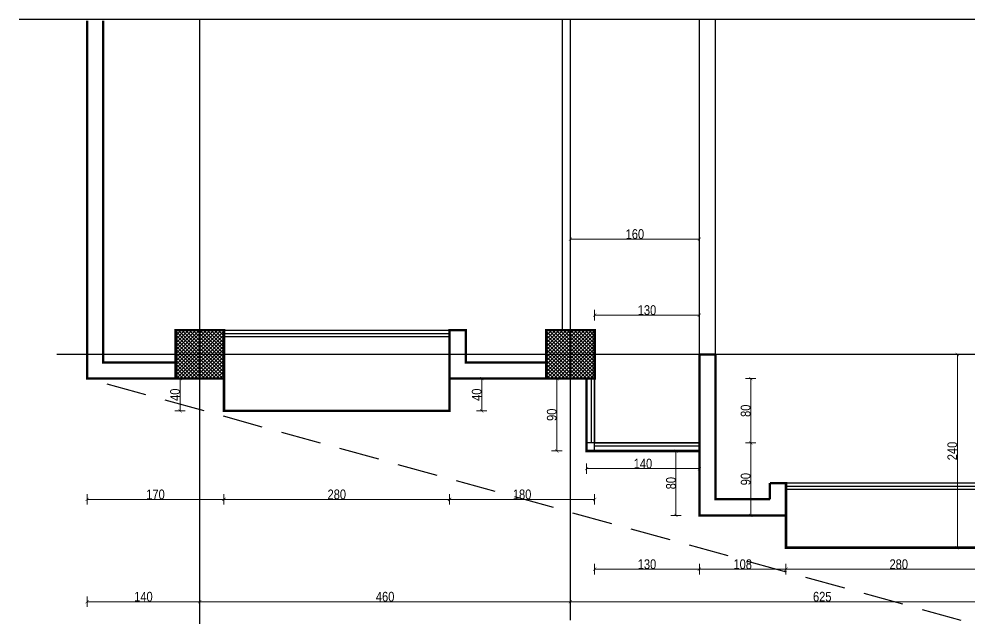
# Model space of a CAD drawing. Extents: x 250879 to 348495, y -51522 to -9360.
# Drawn here: x 272796 to 273975, y -34284 to -33534 of the extents above; entities that cross this region are included whole.
import ezdxf

# ---------------------------------------------------------------- set-up
doc = ezdxf.new("R2010")
doc.units = 0
doc.linetypes.add('Dashed', pattern=[0.75, 0.5, -0.25])
doc.layers.get('DEFPOINTS').update_dxf_attribs({"color": 9, "linetype": 'CONTINUOUS'})
for name, color, linetype in [('AXIS', 1, 'CONTINUOUS'), ('CURTAIN', 150, 'CONTINUOUS'), ('WALL', 7, 'CONTINUOUS')]:
    doc.layers.add(name, color=color, linetype=linetype)
doc.layers.add('dimention', color=151, linetype='CONTINUOUS', lineweight=13)
doc.styles.add('yon', font='ARIALN.TTF')
doc.dimstyles.new('CM', dxfattribs={"dimscale": 0, "dimtxt": 12, "dimasz": 0.4, "dimexe": 50, "dimexo": 1000, "dimgap": 0.03, "dimtad": 1, "dimdec": 0, "dimzin": 0, "dimdsep": 46, "dimtxsty": 'yon', "dimblk": 'Ar thick3', "dimcen": 3, "dimdle": 8, "dimse1": 1, "dimse2": 1, "dimclrd": 8, "dimclre": 8, "dimclrt": 30, "dimadec": 0, "dimazin": 0, "dimtfac": 1, "dimtdec": 0, "dimtix": 1, "dimtmove": 1, "dimatfit": 3, "dimfxl": 50, "dimtolj": 1, "dimtzin": 0, "dimlwd": 9, "dimarcsym": 0})

# ---------------------------------------------------------------- blocks, each defined once
blk = doc.blocks.new('Ar thick3')
at = {"layer": 'dimention'}
blk.add_line((0, 16.2), (0, -16.2), dxfattribs=at)
at = {"layer": 'dimention', "const_width": 1.5}
blk.add_lwpolyline([(-5, -5.1), (5, 4.9)], dxfattribs=at)
blk = doc.blocks.new('*D1360')
at = {"layer": 'DEFPOINTS', "color": 0, "linetype": 'Continuous', "transparency": 16777216}
for p in [(273640.4, -34059.8), (273704.1, -34059.8), (273640.4, -34149.7)]:
    blk.add_point(p, dxfattribs=at)
at = {"layer": 'WALL', "color": 8, "linetype": 'Continuous', "lineweight": 9, "transparency": 16777216}
blk.add_line((273704.1, -34149.3), (273704.1, -34060.2), dxfattribs=at)
at = {"layer": 'WALL', "color": 8, "linetype": 'Continuous', "lineweight": 9, "transparency": 16777216, "xscale": 0.4, "yscale": 0.4, "zscale": 0.4}
for p, rotation in [((273704.1, -34059.8), 90), ((273704.1, -34149.7), 270)]:
    blk.add_blockref('Ar thick3', p, dxfattribs=dict(at, rotation=rotation))
at = {"layer": 'WALL', "color": 30, "linetype": 'Continuous', "transparency": 16777216, "insert": (273697.9, -34104.7), "char_height": 12, "attachment_point": 5, "rotation": 90, "style": 'yon'}
blk.add_mtext('\\A1;90', dxfattribs=at)
blk = doc.blocks.new('*D1361')
at = {"layer": 'DEFPOINTS', "color": 0, "linetype": 'Continuous', "transparency": 16777216}
for p in [(273510.4, -33980), (273704.1, -33980), (273640.4, -34059.8)]:
    blk.add_point(p, dxfattribs=at)
at = {"layer": 'WALL', "color": 8, "linetype": 'Continuous', "lineweight": 9, "transparency": 16777216}
blk.add_line((273704.1, -34059.4), (273704.1, -33980.4), dxfattribs=at)
at = {"layer": 'WALL', "color": 8, "linetype": 'Continuous', "lineweight": 9, "transparency": 16777216, "xscale": 0.4, "yscale": 0.4, "zscale": 0.4}
for p, rotation in [((273704.1, -33980), 90), ((273704.1, -34059.8), 270)]:
    blk.add_blockref('Ar thick3', p, dxfattribs=dict(at, rotation=rotation))
at = {"layer": 'WALL', "color": 30, "linetype": 'Continuous', "transparency": 16777216, "insert": (273697.9, -34019.9), "char_height": 12, "attachment_point": 5, "rotation": 90, "style": 'yon'}
blk.add_mtext('\\A1;80', dxfattribs=at)
blk = doc.blocks.new('*D1364')
at = {"layer": 'DEFPOINTS', "color": 0, "linetype": 'Continuous', "transparency": 16777216}
for p in [(273955, -33950), (273948.9, -34189.7), (273960.6, -34189.7)]:
    blk.add_point(p, dxfattribs=at)
at = {"layer": 'WALL', "color": 8, "linetype": 'Continuous', "lineweight": 9, "transparency": 16777216}
blk.add_line((273960.6, -33950.4), (273960.6, -34189.3), dxfattribs=at)
at = {"layer": 'WALL', "color": 8, "linetype": 'Continuous', "lineweight": 9, "transparency": 16777216, "xscale": 0.4, "yscale": 0.4, "zscale": 0.4}
for p, rotation in [((273960.6, -33950), 90), ((273960.6, -34189.7), 270)]:
    blk.add_blockref('Ar thick3', p, dxfattribs=dict(at, rotation=rotation))
at = {"layer": 'WALL', "color": 30, "linetype": 'Continuous', "transparency": 16777216, "insert": (273954.4, -34069.8), "char_height": 12, "attachment_point": 5, "rotation": 90, "style": 'yon'}
blk.add_mtext('\\A1;240', dxfattribs=at)
blk = doc.blocks.new('*D1365')
at = {"layer": 'DEFPOINTS', "color": 0, "linetype": 'Continuous', "transparency": 16777216}
for p in [(272880.4, -34027.7), (273050.4, -34027.7), (273050.4, -34129.8)]:
    blk.add_point(p, dxfattribs=at)
at = {"layer": 'WALL', "color": 8, "linetype": 'Continuous', "lineweight": 9, "transparency": 16777216}
blk.add_line((272880.8, -34129.8), (273050, -34129.8), dxfattribs=at)
at = {"layer": 'WALL', "color": 8, "linetype": 'Continuous', "lineweight": 9, "transparency": 16777216, "xscale": 0.4, "yscale": 0.4, "zscale": 0.4, "rotation": 180}
blk.add_blockref('Ar thick3', (272880.4, -34129.8), dxfattribs=at)
at = {"layer": 'WALL', "color": 8, "linetype": 'Continuous', "lineweight": 9, "transparency": 16777216, "xscale": 0.4, "yscale": 0.4, "zscale": 0.4}
blk.add_blockref('Ar thick3', (273050.4, -34129.8), dxfattribs=at)
at = {"layer": 'WALL', "color": 30, "linetype": 'Continuous', "transparency": 16777216, "insert": (272965.4, -34123.7), "char_height": 12, "attachment_point": 5, "style": 'yon'}
blk.add_mtext('\\A1;170', dxfattribs=at)
blk = doc.blocks.new('*D1366')
at = {"layer": 'DEFPOINTS', "color": 0, "linetype": 'Continuous', "transparency": 16777216}
for p in [(273050.4, -34027.7), (273330.4, -34067.7), (273330.4, -34129.8)]:
    blk.add_point(p, dxfattribs=at)
at = {"layer": 'WALL', "color": 8, "linetype": 'Continuous', "lineweight": 9, "transparency": 16777216}
blk.add_line((273050.8, -34129.8), (273330, -34129.8), dxfattribs=at)
at = {"layer": 'WALL', "color": 8, "linetype": 'Continuous', "lineweight": 9, "transparency": 16777216, "xscale": 0.4, "yscale": 0.4, "zscale": 0.4, "rotation": 180}
blk.add_blockref('Ar thick3', (273050.4, -34129.8), dxfattribs=at)
at = {"layer": 'WALL', "color": 8, "linetype": 'Continuous', "lineweight": 9, "transparency": 16777216, "xscale": 0.4, "yscale": 0.4, "zscale": 0.4}
blk.add_blockref('Ar thick3', (273330.4, -34129.8), dxfattribs=at)
at = {"layer": 'WALL', "color": 30, "linetype": 'Continuous', "transparency": 16777216, "insert": (273190.4, -34123.7), "char_height": 12, "attachment_point": 5, "style": 'yon'}
blk.add_mtext('\\A1;280', dxfattribs=at)
blk = doc.blocks.new('*D1367')
at = {"layer": 'DEFPOINTS', "color": 0, "linetype": 'Continuous', "transparency": 16777216}
for p in [(273510.4, -34050.6), (273330.4, -34067.7), (273510.4, -34129.8)]:
    blk.add_point(p, dxfattribs=at)
at = {"layer": 'WALL', "color": 8, "linetype": 'Continuous', "lineweight": 9, "transparency": 16777216}
blk.add_line((273330.8, -34129.8), (273510, -34129.8), dxfattribs=at)
at = {"layer": 'WALL', "color": 8, "linetype": 'Continuous', "lineweight": 9, "transparency": 16777216, "xscale": 0.4, "yscale": 0.4, "zscale": 0.4, "rotation": 180}
blk.add_blockref('Ar thick3', (273330.4, -34129.8), dxfattribs=at)
at = {"layer": 'WALL', "color": 8, "linetype": 'Continuous', "lineweight": 9, "transparency": 16777216, "xscale": 0.4, "yscale": 0.4, "zscale": 0.4}
blk.add_blockref('Ar thick3', (273510.4, -34129.8), dxfattribs=at)
at = {"layer": 'WALL', "color": 30, "linetype": 'Continuous', "transparency": 16777216, "insert": (273420.4, -34123.7), "char_height": 12, "attachment_point": 5, "style": 'yon'}
blk.add_mtext('\\A1;180', dxfattribs=at)
blk = doc.blocks.new('*D1368')
at = {"layer": 'DEFPOINTS', "color": 0, "linetype": 'Continuous', "transparency": 16777216}
for p in [(273510.4, -34059.8), (273640.4, -34059.8), (273640.4, -34216.4)]:
    blk.add_point(p, dxfattribs=at)
at = {"layer": 'WALL', "color": 8, "linetype": 'Continuous', "lineweight": 9, "transparency": 16777216}
blk.add_line((273510.8, -34216.4), (273640, -34216.4), dxfattribs=at)
at = {"layer": 'WALL', "color": 8, "linetype": 'Continuous', "lineweight": 9, "transparency": 16777216, "xscale": 0.4, "yscale": 0.4, "zscale": 0.4, "rotation": 180}
blk.add_blockref('Ar thick3', (273510.4, -34216.4), dxfattribs=at)
at = {"layer": 'WALL', "color": 8, "linetype": 'Continuous', "lineweight": 9, "transparency": 16777216, "xscale": 0.4, "yscale": 0.4, "zscale": 0.4}
blk.add_blockref('Ar thick3', (273640.4, -34216.4), dxfattribs=at)
at = {"layer": 'WALL', "color": 30, "linetype": 'Continuous', "transparency": 16777216, "insert": (273575.4, -34210.3), "char_height": 12, "attachment_point": 5, "style": 'yon'}
blk.add_mtext('\\A1;130', dxfattribs=at)
blk = doc.blocks.new('*D1369')
at = {"layer": 'DEFPOINTS', "color": 0, "linetype": 'Continuous', "transparency": 16777216}
for p in [(273640.4, -34059.8), (273747.9, -34189.7), (273747.9, -34216.4)]:
    blk.add_point(p, dxfattribs=at)
at = {"layer": 'WALL', "color": 8, "linetype": 'Continuous', "lineweight": 9, "transparency": 16777216}
blk.add_line((273640.8, -34216.4), (273747.5, -34216.4), dxfattribs=at)
at = {"layer": 'WALL', "color": 8, "linetype": 'Continuous', "lineweight": 9, "transparency": 16777216, "xscale": 0.4, "yscale": 0.4, "zscale": 0.4, "rotation": 180}
blk.add_blockref('Ar thick3', (273640.4, -34216.4), dxfattribs=at)
at = {"layer": 'WALL', "color": 8, "linetype": 'Continuous', "lineweight": 9, "transparency": 16777216, "xscale": 0.4, "yscale": 0.4, "zscale": 0.4}
blk.add_blockref('Ar thick3', (273747.9, -34216.4), dxfattribs=at)
at = {"layer": 'WALL', "color": 30, "linetype": 'Continuous', "transparency": 16777216, "insert": (273694.2, -34210.3), "char_height": 12, "attachment_point": 5, "style": 'yon'}
blk.add_mtext('\\A1;108', dxfattribs=at)
blk = doc.blocks.new('*D1370')
at = {"layer": 'DEFPOINTS', "color": 0, "linetype": 'Continuous', "transparency": 16777216}
for p in [(273747.9, -34189.7), (274027.9, -34189.7), (274027.9, -34216.4)]:
    blk.add_point(p, dxfattribs=at)
at = {"layer": 'WALL', "color": 8, "linetype": 'Continuous', "lineweight": 9, "transparency": 16777216}
blk.add_line((273748.3, -34216.4), (274027.5, -34216.4), dxfattribs=at)
at = {"layer": 'WALL', "color": 8, "linetype": 'Continuous', "lineweight": 9, "transparency": 16777216, "xscale": 0.4, "yscale": 0.4, "zscale": 0.4, "rotation": 180}
blk.add_blockref('Ar thick3', (273747.9, -34216.4), dxfattribs=at)
at = {"layer": 'WALL', "color": 8, "linetype": 'Continuous', "lineweight": 9, "transparency": 16777216, "xscale": 0.4, "yscale": 0.4, "zscale": 0.4}
blk.add_blockref('Ar thick3', (274027.9, -34216.4), dxfattribs=at)
at = {"layer": 'WALL', "color": 30, "linetype": 'Continuous', "transparency": 16777216, "insert": (273887.9, -34210.3), "char_height": 12, "attachment_point": 5, "style": 'yon'}
blk.add_mtext('\\A1;280', dxfattribs=at)
blk = doc.blocks.new('*D1372')
at = {"layer": 'DEFPOINTS', "color": 0, "linetype": 'Continuous', "transparency": 16777216}
for p in [(273480.4, -33806.9), (273480.4, -33824.7), (273640.4, -33980)]:
    blk.add_point(p, dxfattribs=at)
at = {"layer": 'WALL', "color": 8, "linetype": 'Continuous', "lineweight": 9, "transparency": 16777216}
blk.add_line((273640, -33806.9), (273480.8, -33806.9), dxfattribs=at)
at = {"layer": 'WALL', "color": 8, "linetype": 'Continuous', "lineweight": 9, "transparency": 16777216, "xscale": 0.4, "yscale": 0.4, "zscale": 0.4, "rotation": 180}
blk.add_blockref('Ar thick3', (273480.4, -33806.9), dxfattribs=at)
at = {"layer": 'WALL', "color": 8, "linetype": 'Continuous', "lineweight": 9, "transparency": 16777216, "xscale": 0.4, "yscale": 0.4, "zscale": 0.4}
blk.add_blockref('Ar thick3', (273640.4, -33806.9), dxfattribs=at)
at = {"layer": 'WALL', "color": 30, "linetype": 'Continuous', "transparency": 16777216, "insert": (273560.4, -33800.8), "char_height": 12, "attachment_point": 5, "style": 'yon'}
blk.add_mtext('\\A1;160', dxfattribs=at)
blk = doc.blocks.new('*D1373')
at = {"layer": 'DEFPOINTS', "color": 0, "linetype": 'Continuous', "transparency": 16777216}
for p in [(273050.4, -33980), (272995.9, -34020), (273050.4, -34020)]:
    blk.add_point(p, dxfattribs=at)
at = {"layer": 'WALL', "color": 8, "linetype": 'Continuous', "lineweight": 9, "transparency": 16777216}
blk.add_line((272995.9, -33980.4), (272995.9, -34019.6), dxfattribs=at)
at = {"layer": 'WALL', "color": 8, "linetype": 'Continuous', "lineweight": 9, "transparency": 16777216, "xscale": 0.4, "yscale": 0.4, "zscale": 0.4}
for p, rotation in [((272995.9, -33980), 90), ((272995.9, -34020), 270)]:
    blk.add_blockref('Ar thick3', p, dxfattribs=dict(at, rotation=rotation))
at = {"layer": 'WALL', "color": 30, "linetype": 'Continuous', "transparency": 16777216, "insert": (272989.7, -34000), "char_height": 12, "attachment_point": 5, "rotation": 90, "style": 'yon'}
blk.add_mtext('\\A1;40', dxfattribs=at)
blk = doc.blocks.new('*D1374')
at = {"layer": 'DEFPOINTS', "color": 0, "linetype": 'Continuous', "transparency": 16777216}
for p in [(273480.4, -33980), (273463.5, -34069.8), (273500.4, -34069.8)]:
    blk.add_point(p, dxfattribs=at)
at = {"layer": 'WALL', "color": 8, "linetype": 'Continuous', "lineweight": 9, "transparency": 16777216}
blk.add_line((273463.5, -33980.4), (273463.5, -34069.4), dxfattribs=at)
at = {"layer": 'WALL', "color": 8, "linetype": 'Continuous', "lineweight": 9, "transparency": 16777216, "xscale": 0.4, "yscale": 0.4, "zscale": 0.4}
for p, rotation in [((273463.5, -33980), 90), ((273463.5, -34069.8), 270)]:
    blk.add_blockref('Ar thick3', p, dxfattribs=dict(at, rotation=rotation))
at = {"layer": 'WALL', "color": 30, "linetype": 'Continuous', "transparency": 16777216, "insert": (273457.3, -34024.9), "char_height": 12, "attachment_point": 5, "rotation": 90, "style": 'yon'}
blk.add_mtext('\\A1;90', dxfattribs=at)
blk = doc.blocks.new('*D1375')
at = {"layer": 'DEFPOINTS', "color": 0, "linetype": 'Continuous', "transparency": 16777216}
for p in [(273500.4, -34069.8), (273640.4, -34069.8), (273640.4, -34091.7)]:
    blk.add_point(p, dxfattribs=at)
at = {"layer": 'WALL', "color": 8, "linetype": 'Continuous', "lineweight": 9, "transparency": 16777216}
blk.add_line((273500.8, -34091.7), (273640, -34091.7), dxfattribs=at)
at = {"layer": 'WALL', "color": 8, "linetype": 'Continuous', "lineweight": 9, "transparency": 16777216, "xscale": 0.4, "yscale": 0.4, "zscale": 0.4, "rotation": 180}
blk.add_blockref('Ar thick3', (273500.4, -34091.7), dxfattribs=at)
at = {"layer": 'WALL', "color": 8, "linetype": 'Continuous', "lineweight": 9, "transparency": 16777216, "xscale": 0.4, "yscale": 0.4, "zscale": 0.4}
blk.add_blockref('Ar thick3', (273640.4, -34091.7), dxfattribs=at)
at = {"layer": 'WALL', "color": 30, "linetype": 'Continuous', "transparency": 16777216, "insert": (273570.4, -34085.5), "char_height": 12, "attachment_point": 5, "style": 'yon'}
blk.add_mtext('\\A1;140', dxfattribs=at)
blk = doc.blocks.new('*D1376')
at = {"layer": 'DEFPOINTS', "color": 0, "linetype": 'Continuous', "transparency": 16777216}
for p in [(273640.4, -34069.8), (273611.3, -34149.7), (273640.4, -34149.7)]:
    blk.add_point(p, dxfattribs=at)
at = {"layer": 'WALL', "color": 8, "linetype": 'Continuous', "lineweight": 9, "transparency": 16777216}
blk.add_line((273611.3, -34070.2), (273611.3, -34149.3), dxfattribs=at)
at = {"layer": 'WALL', "color": 8, "linetype": 'Continuous', "lineweight": 9, "transparency": 16777216, "xscale": 0.4, "yscale": 0.4, "zscale": 0.4}
for p, rotation in [((273611.3, -34069.8), 90), ((273611.3, -34149.7), 270)]:
    blk.add_blockref('Ar thick3', p, dxfattribs=dict(at, rotation=rotation))
at = {"layer": 'WALL', "color": 30, "linetype": 'Continuous', "transparency": 16777216, "insert": (273605.2, -34109.7), "char_height": 12, "attachment_point": 5, "rotation": 90, "style": 'yon'}
blk.add_mtext('\\A1;80', dxfattribs=at)
blk = doc.blocks.new('*D1386')
at = {"layer": 'DEFPOINTS', "color": 0, "linetype": 'Continuous', "transparency": 16777216}
for p in [(273510.4, -33901.3), (273510.4, -33967.4), (273640.4, -33967.4)]:
    blk.add_point(p, dxfattribs=at)
at = {"layer": 'WALL', "color": 8, "linetype": 'Continuous', "lineweight": 9, "transparency": 16777216}
blk.add_line((273640, -33901.3), (273510.8, -33901.3), dxfattribs=at)
at = {"layer": 'WALL', "color": 8, "linetype": 'Continuous', "lineweight": 9, "transparency": 16777216, "xscale": 0.4, "yscale": 0.4, "zscale": 0.4, "rotation": 180}
blk.add_blockref('Ar thick3', (273510.4, -33901.3), dxfattribs=at)
at = {"layer": 'WALL', "color": 8, "linetype": 'Continuous', "lineweight": 9, "transparency": 16777216, "xscale": 0.4, "yscale": 0.4, "zscale": 0.4}
blk.add_blockref('Ar thick3', (273640.4, -33901.3), dxfattribs=at)
at = {"layer": 'WALL', "color": 30, "linetype": 'Continuous', "transparency": 16777216, "insert": (273575.4, -33895.1), "char_height": 12, "attachment_point": 5, "style": 'yon'}
blk.add_mtext('\\A1;130', dxfattribs=at)
blk = doc.blocks.new('*D1390')
at = {"layer": 'DEFPOINTS', "color": 0, "linetype": 'Continuous', "transparency": 16777216}
for p in [(274105.4, -34069.8), (273480.4, -34256.8), (273480.4, -34256.8)]:
    blk.add_point(p, dxfattribs=at)
at = {"layer": 'WALL', "color": 8, "linetype": 'Continuous', "lineweight": 9, "transparency": 16777216}
blk.add_line((274105, -34256.8), (273480.8, -34256.8), dxfattribs=at)
at = {"layer": 'WALL', "color": 8, "linetype": 'Continuous', "lineweight": 9, "transparency": 16777216, "xscale": 0.4, "yscale": 0.4, "zscale": 0.4, "rotation": 180}
blk.add_blockref('Ar thick3', (273480.4, -34256.8), dxfattribs=at)
at = {"layer": 'WALL', "color": 8, "linetype": 'Continuous', "lineweight": 9, "transparency": 16777216, "xscale": 0.4, "yscale": 0.4, "zscale": 0.4}
blk.add_blockref('Ar thick3', (274105.4, -34256.8), dxfattribs=at)
at = {"layer": 'WALL', "color": 30, "linetype": 'Continuous', "transparency": 16777216, "insert": (273792.9, -34250.6), "char_height": 12, "attachment_point": 5, "style": 'yon'}
blk.add_mtext('\\A1;625', dxfattribs=at)
blk = doc.blocks.new('*D1391')
at = {"layer": 'DEFPOINTS', "color": 0, "linetype": 'Continuous', "transparency": 16777216}
for p in [(273020.4, -34256.8), (273020.4, -34256.8), (273480.4, -34256.8)]:
    blk.add_point(p, dxfattribs=at)
at = {"layer": 'WALL', "color": 8, "linetype": 'Continuous', "lineweight": 9, "transparency": 16777216}
blk.add_line((273480, -34256.8), (273020.8, -34256.8), dxfattribs=at)
at = {"layer": 'WALL', "color": 8, "linetype": 'Continuous', "lineweight": 9, "transparency": 16777216, "xscale": 0.4, "yscale": 0.4, "zscale": 0.4, "rotation": 180}
blk.add_blockref('Ar thick3', (273020.4, -34256.8), dxfattribs=at)
at = {"layer": 'WALL', "color": 8, "linetype": 'Continuous', "lineweight": 9, "transparency": 16777216, "xscale": 0.4, "yscale": 0.4, "zscale": 0.4}
blk.add_blockref('Ar thick3', (273480.4, -34256.8), dxfattribs=at)
at = {"layer": 'WALL', "color": 30, "linetype": 'Continuous', "transparency": 16777216, "insert": (273250.4, -34250.6), "char_height": 12, "attachment_point": 5, "style": 'yon'}
blk.add_mtext('\\A1;460', dxfattribs=at)
blk = doc.blocks.new('*D1392')
at = {"layer": 'DEFPOINTS', "color": 0, "linetype": 'Continuous', "transparency": 16777216}
for p in [(272880.4, -33980), (272880.4, -34256.8), (273020.4, -34256.8)]:
    blk.add_point(p, dxfattribs=at)
at = {"layer": 'WALL', "color": 8, "linetype": 'Continuous', "lineweight": 9, "transparency": 16777216}
blk.add_line((273020, -34256.8), (272880.8, -34256.8), dxfattribs=at)
at = {"layer": 'WALL', "color": 8, "linetype": 'Continuous', "lineweight": 9, "transparency": 16777216, "xscale": 0.4, "yscale": 0.4, "zscale": 0.4, "rotation": 180}
blk.add_blockref('Ar thick3', (272880.4, -34256.8), dxfattribs=at)
at = {"layer": 'WALL', "color": 8, "linetype": 'Continuous', "lineweight": 9, "transparency": 16777216, "xscale": 0.4, "yscale": 0.4, "zscale": 0.4}
blk.add_blockref('Ar thick3', (273020.4, -34256.8), dxfattribs=at)
at = {"layer": 'WALL', "color": 30, "linetype": 'Continuous', "transparency": 16777216, "insert": (272950.4, -34250.6), "char_height": 12, "attachment_point": 5, "style": 'yon'}
blk.add_mtext('\\A1;140', dxfattribs=at)
blk = doc.blocks.new('*D1393')
at = {"layer": 'DEFPOINTS', "color": 0, "linetype": 'Continuous', "transparency": 16777216}
for p in [(273359.1, -33980), (273330.4, -34020), (273370.3, -34020)]:
    blk.add_point(p, dxfattribs=at)
at = {"layer": 'WALL', "color": 8, "linetype": 'Continuous', "lineweight": 9, "transparency": 16777216}
blk.add_line((273370.3, -33980.4), (273370.3, -34019.6), dxfattribs=at)
at = {"layer": 'WALL', "color": 8, "linetype": 'Continuous', "lineweight": 9, "transparency": 16777216, "xscale": 0.4, "yscale": 0.4, "zscale": 0.4}
for p, rotation in [((273370.3, -33980), 90), ((273370.3, -34020), 270)]:
    blk.add_blockref('Ar thick3', p, dxfattribs=dict(at, rotation=rotation))
at = {"layer": 'WALL', "color": 30, "linetype": 'Continuous', "transparency": 16777216, "insert": (273364.1, -34000), "char_height": 12, "attachment_point": 5, "rotation": 90, "style": 'yon'}
blk.add_mtext('\\A1;40', dxfattribs=at)

msp = doc.modelspace()

# ---------------------------------------------------------------- hatches: boundary and pattern name
at = {"layer": 'AXIS'}
h = msp.add_hatch(dxfattribs=at)
h.set_pattern_fill('ANSI37', color=256, style=0)
h.set_pattern_definition([(45, (-9729.8782, 7225.6914), (-2.24506403, 2.24506403), []), (135, (-9729.8782, 7225.6914), (-2.24506403, -2.24506403), [])])
h.paths.add_polyline_path([(273050.43145, -33919.96667), (273020.43145, -33919.96667), (273020.43145, -33949.96667), (273050.43145, -33949.96667)])
h.paths.add_polyline_path([(273050.43145, -33949.96667), (273020.43145, -33949.96667), (273020.43145, -33979.96667), (273050.43145, -33979.96667)])
h.paths.add_polyline_path([(273020.43145, -33949.96667), (272990.43145, -33949.96667), (272990.43145, -33979.96667), (273020.43145, -33979.96667)])
h.paths.add_polyline_path([(273020.43145, -33919.96667), (272990.43145, -33919.96667), (272990.43145, -33949.96667), (273020.43145, -33949.96667)])
h = msp.add_hatch(dxfattribs=at)
h.set_pattern_fill('ANSI37', color=256, style=0)
h.set_pattern_definition([(45, (-9269.8782, 7225.6914), (-2.24506403, 2.24506403), []), (135, (-9269.8782, 7225.6914), (-2.24506403, -2.24506403), [])])
h.paths.add_polyline_path([(273510.43145, -33919.96667), (273480.43145, -33919.96667), (273480.43145, -33949.96667), (273510.43145, -33949.96667)])
h.paths.add_polyline_path([(273510.43145, -33949.96667), (273480.43145, -33949.96667), (273480.43145, -33979.96667), (273510.43145, -33979.96667)])
h.paths.add_polyline_path([(273480.43145, -33949.96667), (273450.43145, -33949.96667), (273450.43145, -33979.96667), (273480.43145, -33979.96667)])
h.paths.add_polyline_path([(273480.43145, -33919.96667), (273450.43145, -33919.96667), (273450.43145, -33949.96667), (273480.43145, -33949.96667)])

# ---------------------------------------------------------------- linework, layer by layer
for p, q in [((272795.97296, -33533.9678), (274656.19529, -33533.9678)), ((273020.43145, -34284.37363), (273020.43145, -33533.9678)), ((273480.43145, -34279.65539), (273480.43145, -33533.9678)), ((274341.32644, -33949.96667), (272843.03737, -33949.96667))]:
    msp.add_line(p, q, dxfattribs=at)
at = {"layer": 'CURTAIN', "linetype": 'Continuous'}
for p, q in [((273050.43145, -33919.96667), (273330.43145, -33919.96667)), ((273050.43145, -33927.96667), (273330.43145, -33927.96667)), ((274027.93145, -34109.66708), (273747.93145, -34109.66708)), ((274027.93145, -34117.66708), (273747.93145, -34117.66708))]:
    msp.add_line(p, q, dxfattribs=at)
at = {"layer": 'WALL', "linetype": 'Continuous'}
for p, q in [((273470.43145, -33919.96667), (273470.43145, -33533.9678)), ((273480.43145, -33919.96667), (273480.43145, -33533.9678)), ((273640.43145, -34149.66708), (273640.43145, -33533.9678)), ((273660.43145, -34129.66708), (273660.43145, -33533.9678)), ((273050.43145, -33923.96667), (273330.43145, -33923.96667)), ((273640.43145, -34059.81622), (273640.43145, -33949.96667)), ((273640.43145, -33949.96667), (273640.43145, -34149.66708)), ((273050.43145, -33979.96667), (272990.43145, -33979.96667)), ((273050.43145, -34019.96667), (273050.43145, -33979.96667)), ((273510.43145, -33979.96667), (273330.43145, -33979.96667)), ((273330.43145, -33979.96667), (273330.43145, -34019.96667)), ((273506.43145, -34059.81622), (273506.43145, -33979.96667)), ((273510.43145, -33979.96667), (273510.43145, -34059.81622)), ((273510.43145, -34059.81622), (273510.43145, -33979.96667)), ((273330.43145, -34019.96667), (273050.43145, -34019.96667)), ((273510.43145, -34059.81622), (273640.43145, -34059.81622)), ((273640.43145, -34059.81622), (273510.43145, -34059.81622)), ((273640.43145, -34063.81622), (273510.43145, -34063.81622)), ((273640.43145, -34149.66708), (273640.43145, -34059.81622)), ((274027.93145, -34113.66708), (273747.93145, -34113.66708)), ((273640.43145, -34149.66708), (273747.93145, -34149.66708)), ((273747.93145, -34149.66708), (273640.43145, -34149.66708)), ((273747.93145, -34149.66708), (273747.93145, -34189.66708)), ((273747.93145, -34189.66708), (274027.93145, -34189.66708))]:
    msp.add_line(p, q, dxfattribs=at)
at = {"layer": 'WALL', "linetype": 'Dashed', "ltscale": 100}
msp.add_line((273965.43145, -34279.96667), (272880.43145, -33979.96667), dxfattribs=at)
at = {"layer": 'WALL', "linetype": 'Continuous', "const_width": 3}
for points in [[(272990.43145, -33979.96667), (272880.43145, -33979.96667), (272880.43145, -33535.99319)], [(272990.43145, -33959.96667), (272900.43145, -33959.96667), (272900.43145, -33535.99319)], [(272880.43145, -33841.11144), (272880.43145, -33979.96667), (273050.43145, -33979.96667), (273050.43145, -34019.96667), (273330.43145, -34019.96667), (273330.43145, -33979.96667), (273500.43145, -33979.96667), (273500.43145, -34069.81622), (273640.43145, -34069.81622), (273640.43145, -34149.66708), (273747.93145, -34149.66708), (273747.93145, -34189.66708), (274027.93145, -34189.66708), (274027.93145, -34149.66708), (274135.43145, -34149.66708), (274135.43145, -34069.81622), (274275.43145, -34069.81622), (274275.43145, -33844.92584)], [(273050.43145, -33979.96667), (273050.43145, -33919.96667), (272990.43145, -33919.96667), (272990.43145, -33979.96667), (273050.43145, -33979.96667)], [(273050.43145, -33979.96667), (273050.43145, -33919.96667), (272990.43145, -33919.96667), (272990.43145, -33979.96667), (273050.43145, -33979.96667)], [(273330.43145, -33979.96667), (273330.43145, -33959.96667), (273330.43145, -33919.96667), (273350.43145, -33919.96667), (273350.43145, -33959.96667), (273450.43145, -33959.96667), (273450.43145, -33979.96667)], [(273510.43145, -33979.96667), (273510.43145, -33919.96667), (273450.43145, -33919.96667), (273450.43145, -33979.96667), (273510.43145, -33979.96667)], [(273510.43145, -33979.96667), (273510.43145, -33919.96667), (273450.43145, -33919.96667), (273450.43145, -33979.96667), (273510.43145, -33979.96667)], [(273640.43145, -33949.96667), (273640.43145, -34149.66708), (273747.93145, -34149.66708), (273747.93145, -34109.66708), (273727.93145, -34109.66708)], [(273660.43145, -33949.96667), (273640.43145, -33949.96667)], [(273660.43145, -33949.96667), (273660.43145, -34129.66708), (273727.93145, -34129.66708)], [(273050.43145, -33979.96667), (273030.43145, -33979.96667)], [(273050.43145, -33979.96667), (273050.43145, -33979.96667)], [(273330.43145, -33979.96667), (273450.43145, -33979.96667)], [(273510.43145, -33979.96667), (273490.43145, -33979.96667)], [(273640.43145, -34059.81622), (273640.43145, -34069.81622), (273510.43145, -34069.81622), (273500.43145, -34069.81622), (273500.43145, -33979.96667)], [(273727.93145, -34129.66708), (273727.93145, -34109.66708)]]:
    msp.add_lwpolyline(points, dxfattribs=at)
at = {"layer": 'WALL', "linetype": 'Continuous'}
for points in [[(272990.43145, -33979.96667), (273050.43145, -33979.96667), (273050.43145, -33919.96667), (272990.43145, -33919.96667)], [(272990.43145, -33979.96667), (273050.43145, -33979.96667), (273050.43145, -33919.96667), (272990.43145, -33919.96667)], [(272990.43145, -33919.96667), (273050.43145, -33919.96667), (273050.43145, -33979.96667), (272990.43145, -33979.96667)], [(273450.43145, -33919.96667), (273510.43145, -33919.96667), (273510.43145, -33979.96667), (273450.43145, -33979.96667)], [(273450.43145, -33979.96667), (273510.43145, -33979.96667), (273510.43145, -33919.96667), (273450.43145, -33919.96667)], [(273450.43145, -33919.96667), (273510.43145, -33919.96667), (273510.43145, -33979.96667), (273450.43145, -33979.96667)], [(273510.43145, -34059.81622), (273500.43145, -34059.81622), (273500.43145, -34069.81622), (273510.43145, -34069.81622)]]:
    msp.add_lwpolyline(points, close=True, dxfattribs=at)

# ---------------------------------------------------------------- dimensions: what is measured, and where the dimension line sits
for base, p1, p2, picture, middle in [((273480.43145, -33806.94853), (273640.43145, -33979.96667), (273480.43145, -33824.71146), '*D1372', (273560.43145, -33800.79165)), ((273510.43145, -33901.27823), (273640.43145, -33967.36672), (273510.43145, -33967.36672), '*D1386', (273575.43145, -33895.12136)), ((272880.43145, -34256.78982), (273020.43145, -34256.78982), (272880.43145, -33979.96667), '*D1392', (272950.43145, -34250.63295)), ((273050.43145, -34129.83259), (272880.43145, -34027.73038), (273050.43145, -34027.73038), '*D1365', (272965.43145, -34123.67571)), ((273330.43145, -34129.83259), (273050.43145, -34027.73038), (273330.43145, -34067.73038), '*D1366', (273190.43145, -34123.67571)), ((273510.43145, -34129.83259), (273330.43145, -34067.73038), (273510.43145, -34050.57104), '*D1367', (273420.43145, -34123.67571)), ((273640.43145, -34216.44175), (273510.43145, -34059.81622), (273640.43145, -34059.81622), '*D1368', (273575.43145, -34210.28487)), ((273747.9314472018, -34216.4417496937), (273640.4314472018, -34059.8162180418), (273747.9314472018, -34189.6670768808), '*D1369', (273694.1814472018, -34210.284873841)), ((273480.43145, -34256.78982), (274105.43145, -34069.81622), (273480.43145, -34256.78982), '*D1390', (273792.93145, -34250.63295)), ((273640.43145, -34091.69864), (273500.43145, -34069.81622), (273640.43145, -34069.81622), '*D1375', (273570.43145, -34085.54177)), ((274027.93145, -34216.44175), (273747.93145, -34189.66708), (274027.93145, -34189.66708), '*D1370', (273887.93145, -34210.28487)), ((273020.43145, -34256.78982), (273480.43145, -34256.78982), (273020.43145, -34256.78982), '*D1391', (273250.43145, -34250.63295))]:
    dim = msp.add_linear_dim(base=base, p1=p1, p2=p2, dimstyle='CM', override={"dimscale": 1}, dxfattribs=at)
    dim.commit()
    dim.dimension.update_dxf_attribs({"geometry": picture, "text_midpoint": middle})
for base, p1, p2, picture, middle in [((273960.60086, -34189.66708), (273955.03564, -33949.96667), (273948.85112, -34189.66708), '*D1364', (273954.44398, -34069.81688)), ((272995.90521, -34019.96667), (273050.43145, -33979.96667), (273050.43145, -34019.96667), '*D1373', (272989.74834, -33999.96667)), ((273370.30084, -34019.96667), (273359.05284, -33979.96667), (273330.43145, -34019.96667), '*D1393', (273364.14396, -33999.96667)), ((273463.45648, -34069.81622), (273480.43145, -33979.96667), (273500.43145, -34069.81622), '*D1374', (273457.2996, -34024.89145)), ((273704.05412, -33979.96667), (273640.43145, -34059.81622), (273510.43145, -33979.96667), '*D1361', (273697.89724, -34019.89145)), ((273704.05412, -34059.81622), (273640.43145, -34149.66708), (273640.43145, -34059.81622), '*D1360', (273697.89724, -34104.74165)), ((273611.32023, -34149.66708), (273640.43145, -34069.81622), (273640.43145, -34149.66708), '*D1376', (273605.16335, -34109.74165))]:
    dim = msp.add_linear_dim(base=base, p1=p1, p2=p2, angle=90, dimstyle='CM', override={"dimscale": 1}, dxfattribs=at)
    dim.commit()
    dim.dimension.update_dxf_attribs({"geometry": picture, "text_midpoint": middle})

doc.saveas('drawing.dxf')
